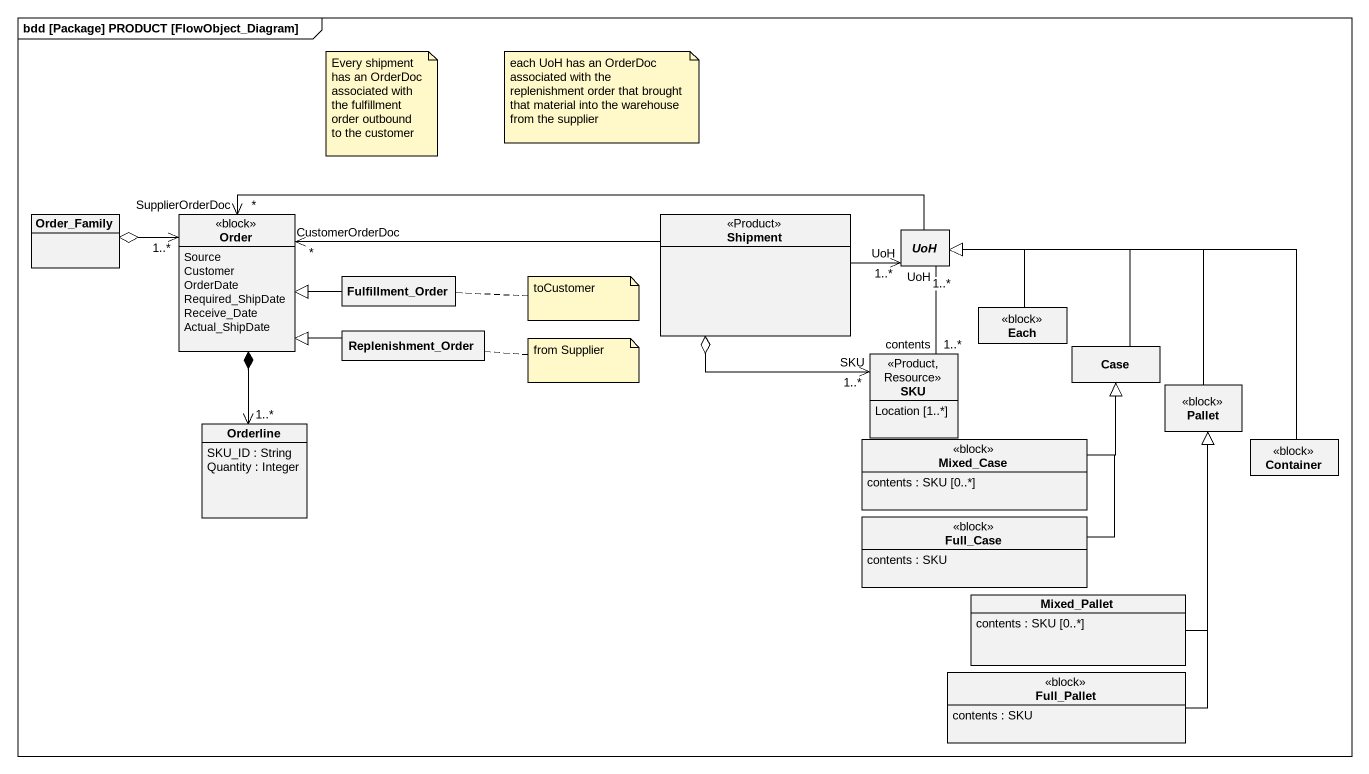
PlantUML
@startuml
mainframe bdd [Package] PRODUCT [FlowObject_Diagram]
hide circle
hide empty members
class Order_Family
class Order <<block>> {
  Source
  Customer
  OrderDate
  Required_ShipDate
  Receive_Date
  Actual_ShipDate
}
class Shipment <<Product>>
abstract class UoH
class Fulfillment_Order
class Each <<block>>
class Replenishment_Order
class SKU <<Product, Resource>> {
  Location [1..*]
}
class Case
class Pallet <<block>>
class Orderline {
  SKU_ID : String
  Quantity : Integer
}
class Mixed_Case <<block>> {
  contents : SKU [0..*]
}
class Container <<block>>
class Full_Case <<block>> {
  contents : SKU
}
class Mixed_Pallet {
  contents : SKU [0..*]
}
class Full_Pallet <<block>> {
  contents : SKU
}
Order_Family o-right-> "1..*" Order
Order *--> "1..*" Orderline
Shipment -left-> "CustomerOrderDoc\n*" Order
Shipment -right-> "UoH\n1..*" UoH
Shipment o--> "SKU\n1..*" SKU
UoH -left-> "SupplierOrderDoc\n*" Order
Fulfillment_Order -left-|> Order
Each -up-|> UoH
Replenishment_Order -left-|> Order
SKU "1..*\ncontents" -up- "UoH\n1..*" UoH
Case -up-|> UoH
Pallet -left-|> UoH
Mixed_Case -up-|> Case
Container -left-|> UoH
Full_Case -up-|> Case
Mixed_Pallet -up-|> Pallet
Full_Pallet -up-|> Pallet
note as N1
  Every shipment has an OrderDoc associated with the fulfillment order outbound to the customer
end note
note as N2
  each UoH has an OrderDoc associated with the replenishment order that brought that material into the warehouse from the supplier
end note
note right of Fulfillment_Order : toCustomer
note right of Replenishment_Order : from Supplier
@enduml
